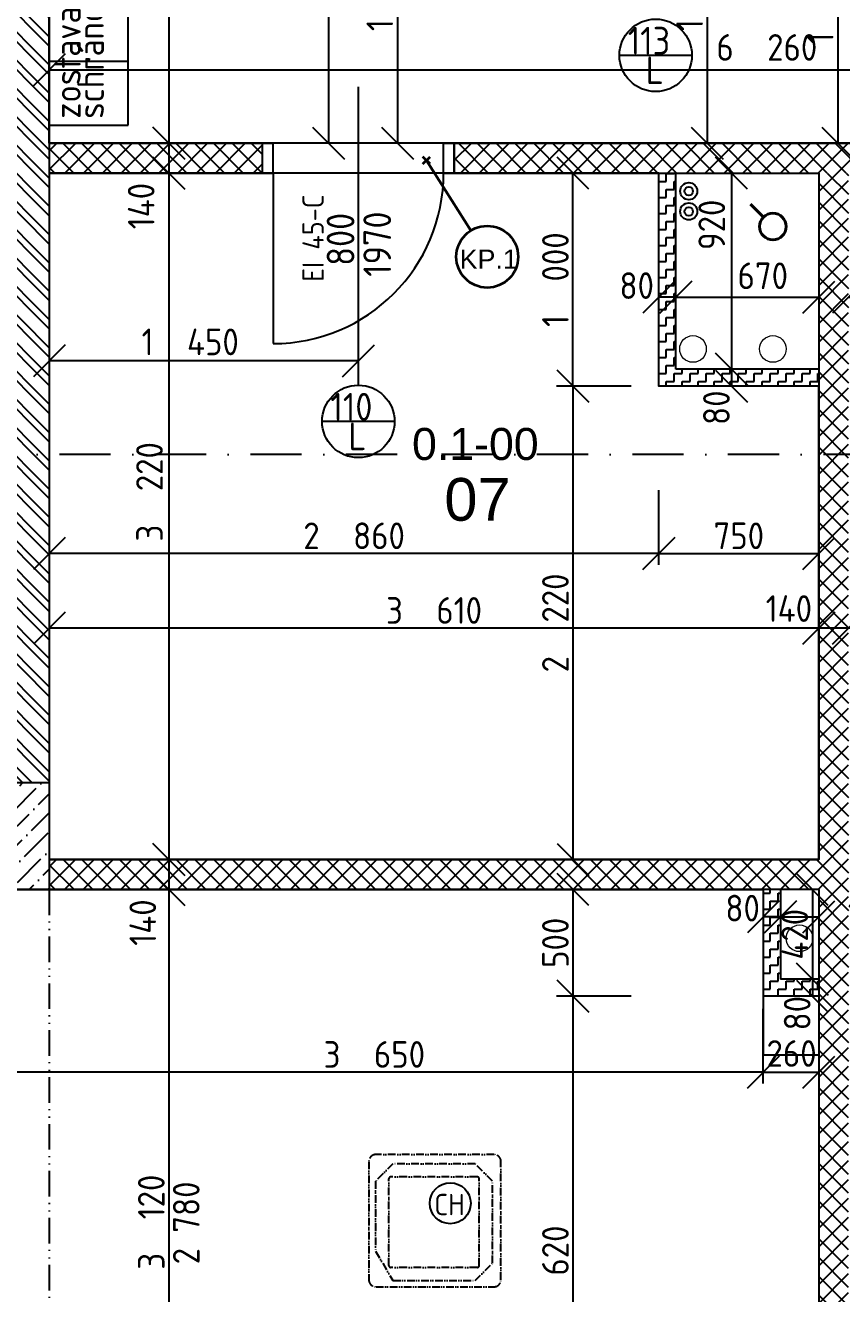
# Model space of a CAD drawing. Extents: x 4511820 to 5180432, y -1526536 to -944957.
# Drawn here: x 5020868 to 5024698, y -1428903 to -1422956 of the extents above; entities that cross this region are included whole.
import ezdxf

# ---------------------------------------------------------------- set-up
doc = ezdxf.new("R2010")
doc.units = 0
doc.header["$MEASUREMENT"] = 0
doc.linetypes.add('ACAD_ISO12W100', pattern=[22, 12, -3, 0.5, -3, 0.5, -3])
doc.linetypes.add('BODKOCIARKOVANA_3', pattern=[5.6, 3, -1.3, 0, -1.3])
doc.layers.get('0').update_dxf_attribs({"linetype": 'CONTINUOUS'})
doc.layers.get('Defpoints').update_dxf_attribs({"color": 61, "linetype": 'CONTINUOUS'})
for name, color, linetype in [('DVERE', 45, 'CONTINUOUS'), ('KÓTY', 4, 'CONTINUOUS'), ('MÚRY', 1, 'CONTINUOUS'), ('osi', 253, 'CONTINUOUS'), ('Plochy', 41, 'CONTINUOUS'), ('POPIS', 7, 'CONTINUOUS'), ('POZEMOK', 7, 'CONTINUOUS'), ('TENKÁ', 7, 'CONTINUOUS'), ('Z-Kúrenie', 101, 'CONTINUOUS'), ('ZZ-chladenie', 133, 'CONTINUOUS'), ('ŠRAFY', 82, 'CONTINUOUS')]:
    doc.layers.add(name, color=color, linetype=linetype)
for name, color, linetype, lineweight in [('preklady', 74, 'CONTINUOUS', 35), ('zz-kanal-daždová', 136, 'CONTINUOUS', 40), ('zz-kanal-splaskova', 37, 'CONTINUOUS', 18)]:
    doc.layers.add(name, color=color, linetype=linetype, lineweight=lineweight)
doc.styles.add('ARIAL', font='arial.ttf')
doc.styles.add('STYLE1', font='isocp.shx')
doc.dimstyles.new('STANDARD-50', dxfattribs={"dimtxt": 125, "dimasz": 150, "dimexe": 10, "dimexo": 200, "dimgap": 20, "dimtad": 1, "dimdsep": 46, "dimlunit": 6, "dimtxsty": 'STYLE1', "dimblk1": 'OBLIQUE', "dimblk2": 'OBLIQUE', "dimsah": 1, "dimcen": 2.5, "dimse1": 1, "dimse2": 1, "dimadec": 0, "dimazin": 0, "dimtfac": 1, "dimtmove": 1, "dimatfit": 3, "dimldrblk": 'OBLIQUE', "dimfxl": 1, "dimtolj": 1, "dimtzin": 0, "dimarcsym": 0})
pattern_1 = [(45, (584112, 0), (-44.1941738, 44.1941738), []), (135, (584112, 0), (-44.1941738, -44.1941738), [])]
pattern_2 = [(0, (0, 0), (37.5, 37.5), [37.5, -37.5]), (90, (37.5, 0), (-37.5, 37.5), [37.5, -37.5])]

# ---------------------------------------------------------------- blocks, each defined once
blk = doc.blocks.new('_OBLIQUE')
at = {"color": 0, "linetype": 'ByBlock'}
blk.add_line((-0.5, -0.5), (0.5, 0.5), dxfattribs=at)
blk = doc.blocks.new('*D21714')
at = {"layer": 'Defpoints', "color": 0}
for p in [(5024341, -1422128), (5024341, -1423508), (5024680.5, -1423508)]:
    blk.add_point(p, dxfattribs=at)
at = {"layer": 'KÓTY', "color": 0, "lineweight": -2}
blk.add_line((5024680.5, -1422128), (5024680.5, -1423508), dxfattribs=at)
at = {"layer": 'KÓTY', "color": 0, "linetype": 'ByBlock', "lineweight": -2, "xscale": 150, "yscale": 150, "zscale": 150}
for p, rotation in [((5024680.5, -1422128), 90), ((5024680.5, -1423508), 270)]:
    blk.add_blockref('_OBLIQUE', p, dxfattribs=dict(at, rotation=rotation))
at = {"layer": 'KÓTY', "color": 0, "insert": (5024598, -1422818), "char_height": 125, "attachment_point": 5, "rotation": 90, "style": 'STYLE1'}
blk.add_mtext('\\A1;1ﾠ380', dxfattribs=at)
blk = doc.blocks.new('*D21765')
at = {"layer": 'Defpoints', "color": 0}
for p in [(5024731, -1425781.9), (5024731, -1425781.9), (5026131, -1425781.9)]:
    blk.add_point(p, dxfattribs=at)
at = {"layer": 'KÓTY', "color": 0, "lineweight": -2}
blk.add_line((5026131, -1425781.9), (5024731, -1425781.9), dxfattribs=at)
at = {"layer": 'KÓTY', "color": 0, "linetype": 'ByBlock', "lineweight": -2, "xscale": 150, "yscale": 150, "zscale": 150, "rotation": 180}
blk.add_blockref('_OBLIQUE', (5024731, -1425781.9), dxfattribs=at)
at = {"layer": 'KÓTY', "color": 0, "linetype": 'ByBlock', "lineweight": -2, "xscale": 150, "yscale": 150, "zscale": 150}
blk.add_blockref('_OBLIQUE', (5026131, -1425781.9), dxfattribs=at)
at = {"layer": 'KÓTY', "color": 0, "insert": (5025766.4, -1425700.1), "char_height": 125, "attachment_point": 5, "style": 'STYLE1'}
blk.add_mtext('\\A1;1ﾠ400', dxfattribs=at)
blk = doc.blocks.new('*D21766')
at = {"layer": 'Defpoints', "color": 0}
for p in [(5024591, -1425758), (5024591, -1425781.9), (5024731, -1425781.9)]:
    blk.add_point(p, dxfattribs=at)
at = {"layer": 'KÓTY', "color": 0, "lineweight": -2}
blk.add_line((5024731, -1425781.9), (5024591, -1425781.9), dxfattribs=at)
at = {"layer": 'KÓTY', "color": 0, "linetype": 'ByBlock', "lineweight": -2, "xscale": 150, "yscale": 150, "zscale": 150, "rotation": 180}
blk.add_blockref('_OBLIQUE', (5024591, -1425781.9), dxfattribs=at)
at = {"layer": 'KÓTY', "color": 0, "linetype": 'ByBlock', "lineweight": -2, "xscale": 150, "yscale": 150, "zscale": 150}
blk.add_blockref('_OBLIQUE', (5024731, -1425781.9), dxfattribs=at)
at = {"layer": 'KÓTY', "color": 0, "insert": (5024451, -1425690.5), "char_height": 125, "attachment_point": 5, "style": 'STYLE1'}
blk.add_mtext('\\A1;140', dxfattribs=at)
blk = doc.blocks.new('*D21767')
at = {"layer": 'Defpoints', "color": 0}
for p in [(5020981, -1425758), (5024591, -1425758), (5020981, -1425781.9)]:
    blk.add_point(p, dxfattribs=at)
at = {"layer": 'KÓTY', "color": 0, "lineweight": -2}
blk.add_line((5024591, -1425781.9), (5020981, -1425781.9), dxfattribs=at)
at = {"layer": 'KÓTY', "color": 0, "linetype": 'ByBlock', "lineweight": -2, "xscale": 150, "yscale": 150, "zscale": 150, "rotation": 180}
blk.add_blockref('_OBLIQUE', (5020981, -1425781.9), dxfattribs=at)
at = {"layer": 'KÓTY', "color": 0, "linetype": 'ByBlock', "lineweight": -2, "xscale": 150, "yscale": 150, "zscale": 150}
blk.add_blockref('_OBLIQUE', (5024591, -1425781.9), dxfattribs=at)
at = {"layer": 'KÓTY', "color": 0, "insert": (5022786, -1425699.3), "char_height": 125, "attachment_point": 5, "style": 'STYLE1'}
blk.add_mtext('\\A1;3ﾠ610', dxfattribs=at)
blk = doc.blocks.new('*D21801')
at = {"layer": 'Defpoints', "color": 0}
for p in [(5020981, -1418508), (5020981, -1423508), (5021542, -1423508)]:
    blk.add_point(p, dxfattribs=at)
at = {"layer": 'KÓTY', "color": 0, "lineweight": -2}
blk.add_line((5021542, -1418508), (5021542, -1423508), dxfattribs=at)
at = {"layer": 'KÓTY', "color": 0, "linetype": 'ByBlock', "lineweight": -2, "xscale": 150, "yscale": 150, "zscale": 150}
for p, rotation in [((5021542, -1418508), 90), ((5021542, -1423508), 270)]:
    blk.add_blockref('_OBLIQUE', p, dxfattribs=dict(at, rotation=rotation))
at = {"layer": 'KÓTY', "color": 0, "insert": (5021450, -1421060), "char_height": 125, "attachment_point": 5, "rotation": 90, "style": 'STYLE1'}
blk.add_mtext('\\A1;5ﾠ000', dxfattribs=at)
blk = doc.blocks.new('*D21802')
at = {"layer": 'Defpoints', "color": 0}
for p in [(5020981, -1423508), (5020981, -1423648), (5021542, -1423648)]:
    blk.add_point(p, dxfattribs=at)
at = {"layer": 'KÓTY', "color": 0, "lineweight": -2}
blk.add_line((5021542, -1423508), (5021542, -1423648), dxfattribs=at)
at = {"layer": 'KÓTY', "color": 0, "linetype": 'ByBlock', "lineweight": -2, "xscale": 150, "yscale": 150, "zscale": 150}
for p, rotation in [((5021542, -1423508), 90), ((5021542, -1423648), 270)]:
    blk.add_blockref('_OBLIQUE', p, dxfattribs=dict(at, rotation=rotation))
at = {"layer": 'KÓTY', "color": 0, "insert": (5021412, -1423803), "char_height": 125, "attachment_point": 5, "rotation": 90, "style": 'STYLE1'}
blk.add_mtext('\\A1;140', dxfattribs=at)
blk = doc.blocks.new('*D21803')
at = {"layer": 'Defpoints', "color": 0}
for p in [(5020981, -1423648), (5020981, -1426868), (5021542, -1426868)]:
    blk.add_point(p, dxfattribs=at)
at = {"layer": 'KÓTY', "color": 0, "lineweight": -2}
blk.add_line((5021542, -1423648), (5021542, -1426868), dxfattribs=at)
at = {"layer": 'KÓTY', "color": 0, "linetype": 'ByBlock', "lineweight": -2, "xscale": 150, "yscale": 150, "zscale": 150}
for p, rotation in [((5021542, -1423648), 90), ((5021542, -1426868), 270)]:
    blk.add_blockref('_OBLIQUE', p, dxfattribs=dict(at, rotation=rotation))
at = {"layer": 'KÓTY', "color": 0, "insert": (5021451, -1425143), "char_height": 125, "attachment_point": 5, "rotation": 90, "style": 'STYLE1'}
blk.add_mtext('\\A1;3ﾠ220', dxfattribs=at)
blk = doc.blocks.new('*D21804')
at = {"layer": 'Defpoints', "color": 0}
for p in [(5020981, -1426868), (5020981, -1427008), (5021542, -1427008)]:
    blk.add_point(p, dxfattribs=at)
at = {"layer": 'KÓTY', "color": 0, "lineweight": -2}
blk.add_line((5021542, -1426868), (5021542, -1427008), dxfattribs=at)
at = {"layer": 'KÓTY', "color": 0, "linetype": 'ByBlock', "lineweight": -2, "xscale": 150, "yscale": 150, "zscale": 150}
for p, rotation in [((5021542, -1426868), 90), ((5021542, -1427008), 270)]:
    blk.add_blockref('_OBLIQUE', p, dxfattribs=dict(at, rotation=rotation))
at = {"layer": 'KÓTY', "color": 0, "insert": (5021419.5, -1427163), "char_height": 125, "attachment_point": 5, "rotation": 90, "style": 'STYLE1'}
blk.add_mtext('\\A1;140', dxfattribs=at)
blk = doc.blocks.new('*D21805')
at = {"layer": 'Defpoints', "color": 0}
for p in [(5020981, -1427008), (5020981, -1430128), (5021542, -1430128)]:
    blk.add_point(p, dxfattribs=at)
at = {"layer": 'KÓTY', "color": 0, "lineweight": -2}
blk.add_line((5021542, -1427008), (5021542, -1430128), dxfattribs=at)
at = {"layer": 'KÓTY', "color": 0, "linetype": 'ByBlock', "lineweight": -2, "xscale": 150, "yscale": 150, "zscale": 150}
for p, rotation in [((5021542, -1427008), 90), ((5021542, -1430128), 270)]:
    blk.add_blockref('_OBLIQUE', p, dxfattribs=dict(at, rotation=rotation))
at = {"layer": 'KÓTY', "color": 0, "insert": (5021459.5, -1428568), "char_height": 125, "attachment_point": 5, "rotation": 90, "style": 'STYLE1'}
blk.add_mtext('\\A1;3ﾠ120', dxfattribs=at)
blk = doc.blocks.new('*D21806')
at = {"layer": 'Defpoints', "color": 0}
for p in [(5020981, -1424340.9), (5022431, -1424340.9), (5020981, -1424529.5)]:
    blk.add_point(p, dxfattribs=at)
at = {"layer": 'KÓTY', "color": 0, "lineweight": -2}
blk.add_line((5022431, -1424529.5), (5020981, -1424529.5), dxfattribs=at)
at = {"layer": 'KÓTY', "color": 0, "linetype": 'ByBlock', "lineweight": -2, "xscale": 150, "yscale": 150, "zscale": 150, "rotation": 180}
blk.add_blockref('_OBLIQUE', (5020981, -1424529.5), dxfattribs=at)
at = {"layer": 'KÓTY', "color": 0, "linetype": 'ByBlock', "lineweight": -2, "xscale": 150, "yscale": 150, "zscale": 150}
blk.add_blockref('_OBLIQUE', (5022431, -1424529.5), dxfattribs=at)
at = {"layer": 'KÓTY', "color": 0, "insert": (5021642, -1424440), "char_height": 125, "attachment_point": 5, "style": 'STYLE1'}
blk.add_mtext('\\A1;1ﾠ450', dxfattribs=at)
blk = doc.blocks.new('*D21809')
at = {"layer": 'Defpoints', "color": 0}
for p in [(5022012, -1421643), (5022012, -1423508), (5022290.5, -1423508)]:
    blk.add_point(p, dxfattribs=at)
at = {"layer": 'KÓTY', "color": 0, "lineweight": -2}
blk.add_line((5022290.5, -1421643), (5022290.5, -1423508), dxfattribs=at)
at = {"layer": 'KÓTY', "color": 0, "linetype": 'ByBlock', "lineweight": -2, "xscale": 150, "yscale": 150, "zscale": 150}
for p, rotation in [((5022290.5, -1421643), 90), ((5022290.5, -1423508), 270)]:
    blk.add_blockref('_OBLIQUE', p, dxfattribs=dict(at, rotation=rotation))
at = {"layer": 'KÓTY', "color": 0, "insert": (5022207.9, -1422575.5), "char_height": 125, "attachment_point": 5, "rotation": 90, "style": 'STYLE1'}
blk.add_mtext('\\A1;1ﾠ865', dxfattribs=at)
blk = doc.blocks.new('*D21811')
at = {"layer": 'Defpoints', "color": 0}
for p in [(5022891, -1422008), (5022614, -1423508), (5022891, -1423508)]:
    blk.add_point(p, dxfattribs=at)
at = {"layer": 'KÓTY', "color": 0, "lineweight": -2}
blk.add_line((5022614, -1422008), (5022614, -1423508), dxfattribs=at)
at = {"layer": 'KÓTY', "color": 0, "linetype": 'ByBlock', "lineweight": -2, "xscale": 150, "yscale": 150, "zscale": 150}
for p, rotation in [((5022614, -1422008), 90), ((5022614, -1423508), 270)]:
    blk.add_blockref('_OBLIQUE', p, dxfattribs=dict(at, rotation=rotation))
at = {"layer": 'KÓTY', "color": 0, "insert": (5022531.5, -1422758), "char_height": 125, "attachment_point": 5, "rotation": 90, "style": 'STYLE1'}
blk.add_mtext('\\A1;1ﾠ500', dxfattribs=at)
blk = doc.blocks.new('*D21819')
at = {"layer": 'Defpoints', "color": 0}
for p in [(5027241, -1423164), (5020981, -1423508), (5027241, -1423508)]:
    blk.add_point(p, dxfattribs=at)
at = {"layer": 'KÓTY', "color": 0, "lineweight": -2}
blk.add_line((5020981, -1423164), (5027241, -1423164), dxfattribs=at)
at = {"layer": 'KÓTY', "color": 0, "linetype": 'ByBlock', "lineweight": -2, "xscale": 150, "yscale": 150, "zscale": 150, "rotation": 180}
blk.add_blockref('_OBLIQUE', (5020981, -1423164), dxfattribs=at)
at = {"layer": 'KÓTY', "color": 0, "linetype": 'ByBlock', "lineweight": -2, "xscale": 150, "yscale": 150, "zscale": 150}
blk.add_blockref('_OBLIQUE', (5027241, -1423164), dxfattribs=at)
at = {"layer": 'KÓTY', "color": 0, "insert": (5024347.5, -1423059), "char_height": 125, "attachment_point": 5, "style": 'STYLE1'}
blk.add_mtext('\\A1;6ﾠ260', dxfattribs=at)
blk = doc.blocks.new('*D42756')
at = {"layer": 'Defpoints', "color": 0}
for p in [(5024341, -1422008), (5024068, -1423508), (5024341, -1423508)]:
    blk.add_point(p, dxfattribs=at)
at = {"layer": 'KÓTY', "color": 0, "lineweight": -2}
blk.add_line((5024068, -1422008), (5024068, -1423508), dxfattribs=at)
at = {"layer": 'KÓTY', "color": 0, "linetype": 'ByBlock', "lineweight": -2, "xscale": 150, "yscale": 150, "zscale": 150}
for p, rotation in [((5024068, -1422008), 90), ((5024068, -1423508), 270)]:
    blk.add_blockref('_OBLIQUE', p, dxfattribs=dict(at, rotation=rotation))
at = {"layer": 'KÓTY', "color": 0, "insert": (5023985.5, -1422758), "char_height": 125, "attachment_point": 5, "rotation": 90, "style": 'STYLE1'}
blk.add_mtext('\\A1;1ﾠ500', dxfattribs=at)
blk = doc.blocks.new('*D42758')
at = {"layer": 'Defpoints', "color": 0}
for p in [(5023841, -1424648), (5024591, -1424648), (5024591, -1425431.9)]:
    blk.add_point(p, dxfattribs=at)
at = {"layer": 'KÓTY', "color": 0, "lineweight": -2}
blk.add_line((5023841, -1425431.9), (5024591, -1425431.9), dxfattribs=at)
at = {"layer": 'KÓTY', "color": 0, "linetype": 'ByBlock', "lineweight": -2, "xscale": 150, "yscale": 150, "zscale": 150, "rotation": 180}
blk.add_blockref('_OBLIQUE', (5023841, -1425431.9), dxfattribs=at)
at = {"layer": 'KÓTY', "color": 0, "linetype": 'ByBlock', "lineweight": -2, "xscale": 150, "yscale": 150, "zscale": 150}
blk.add_blockref('_OBLIQUE', (5024591, -1425431.9), dxfattribs=at)
at = {"layer": 'KÓTY', "color": 0, "insert": (5024216, -1425349.4), "char_height": 125, "attachment_point": 5, "style": 'STYLE1'}
blk.add_mtext('\\A1;750', dxfattribs=at)
blk = doc.blocks.new('*D42759')
at = {"layer": 'Defpoints', "color": 0}
for p in [(5020981, -1424648), (5023841, -1424648), (5020981, -1425431.9)]:
    blk.add_point(p, dxfattribs=at)
at = {"layer": 'KÓTY', "color": 0, "lineweight": -2}
blk.add_line((5023841, -1425431.9), (5020981, -1425431.9), dxfattribs=at)
at = {"layer": 'KÓTY', "color": 0, "linetype": 'ByBlock', "lineweight": -2, "xscale": 150, "yscale": 150, "zscale": 150, "rotation": 180}
blk.add_blockref('_OBLIQUE', (5020981, -1425431.9), dxfattribs=at)
at = {"layer": 'KÓTY', "color": 0, "linetype": 'ByBlock', "lineweight": -2, "xscale": 150, "yscale": 150, "zscale": 150}
blk.add_blockref('_OBLIQUE', (5023841, -1425431.9), dxfattribs=at)
at = {"layer": 'KÓTY', "color": 0, "insert": (5022411, -1425349.3), "char_height": 125, "attachment_point": 5, "style": 'STYLE1'}
blk.add_mtext('\\A1;2ﾠ860', dxfattribs=at)
blk = doc.blocks.new('*D42760')
at = {"layer": 'Defpoints', "color": 0}
for p in [(5023841, -1424648), (5023438, -1426868), (5023841, -1426868)]:
    blk.add_point(p, dxfattribs=at)
at = {"layer": 'KÓTY', "color": 0, "lineweight": -2}
blk.add_line((5023438, -1424648), (5023438, -1426868), dxfattribs=at)
at = {"layer": 'KÓTY', "color": 0, "linetype": 'ByBlock', "lineweight": -2, "xscale": 150, "yscale": 150, "zscale": 150}
for p, rotation in [((5023438, -1424648), 90), ((5023438, -1426868), 270)]:
    blk.add_blockref('_OBLIQUE', p, dxfattribs=dict(at, rotation=rotation))
at = {"layer": 'KÓTY', "color": 0, "insert": (5023355.5, -1425758), "char_height": 125, "attachment_point": 5, "rotation": 90, "style": 'STYLE1'}
blk.add_mtext('\\A1;2ﾠ220', dxfattribs=at)
blk = doc.blocks.new('*D42761')
at = {"layer": 'Defpoints', "color": 0}
for p in [(5023438, -1423648), (5023841, -1423648), (5023841, -1424648)]:
    blk.add_point(p, dxfattribs=at)
at = {"layer": 'KÓTY', "color": 0, "lineweight": -2}
blk.add_line((5023438, -1424648), (5023438, -1423648), dxfattribs=at)
at = {"layer": 'KÓTY', "color": 0, "linetype": 'ByBlock', "lineweight": -2, "xscale": 150, "yscale": 150, "zscale": 150}
for p, rotation in [((5023438, -1423648), 90), ((5023438, -1424648), 270)]:
    blk.add_blockref('_OBLIQUE', p, dxfattribs=dict(at, rotation=rotation))
at = {"layer": 'KÓTY', "color": 0, "insert": (5023355.5, -1424148), "char_height": 125, "attachment_point": 5, "rotation": 90, "style": 'STYLE1'}
blk.add_mtext('\\A1;1ﾠ000', dxfattribs=at)
blk = doc.blocks.new('*D42763')
at = {"layer": 'Defpoints', "color": 0}
for p in [(5024591, -1424230), (5023921, -1424568), (5024591, -1424568)]:
    blk.add_point(p, dxfattribs=at)
at = {"layer": 'KÓTY', "color": 0, "lineweight": -2}
blk.add_line((5023921, -1424230), (5024591, -1424230), dxfattribs=at)
at = {"layer": 'KÓTY', "color": 0, "linetype": 'ByBlock', "lineweight": -2, "xscale": 150, "yscale": 150, "zscale": 150, "rotation": 180}
blk.add_blockref('_OBLIQUE', (5023921, -1424230), dxfattribs=at)
at = {"layer": 'KÓTY', "color": 0, "linetype": 'ByBlock', "lineweight": -2, "xscale": 150, "yscale": 150, "zscale": 150}
blk.add_blockref('_OBLIQUE', (5024591, -1424230), dxfattribs=at)
at = {"layer": 'KÓTY', "color": 0, "insert": (5024328.5, -1424130), "char_height": 125, "attachment_point": 5, "style": 'STYLE1'}
blk.add_mtext('\\A1;670', dxfattribs=at)
blk = doc.blocks.new('*D42764')
at = {"layer": 'Defpoints', "color": 0}
for p in [(5023841, -1424230), (5023841, -1424230), (5023921, -1424230)]:
    blk.add_point(p, dxfattribs=at)
at = {"layer": 'KÓTY', "color": 0, "lineweight": -2}
blk.add_line((5023921, -1424230), (5023841, -1424230), dxfattribs=at)
at = {"layer": 'KÓTY', "color": 0, "linetype": 'ByBlock', "lineweight": -2, "xscale": 150, "yscale": 150, "zscale": 150, "rotation": 180}
blk.add_blockref('_OBLIQUE', (5023841, -1424230), dxfattribs=at)
at = {"layer": 'KÓTY', "color": 0, "linetype": 'ByBlock', "lineweight": -2, "xscale": 150, "yscale": 150, "zscale": 150}
blk.add_blockref('_OBLIQUE', (5023921, -1424230), dxfattribs=at)
at = {"layer": 'KÓTY', "color": 0, "insert": (5023737, -1424176), "char_height": 125, "attachment_point": 5, "style": 'STYLE1'}
blk.add_mtext('\\A1;80', dxfattribs=at)
blk = doc.blocks.new('*D42765')
at = {"layer": 'Defpoints', "color": 0}
for p in [(5023921, -1423648), (5023921, -1424568), (5024182, -1424568)]:
    blk.add_point(p, dxfattribs=at)
at = {"layer": 'KÓTY', "color": 0, "lineweight": -2}
blk.add_line((5024182, -1423648), (5024182, -1424568), dxfattribs=at)
at = {"layer": 'KÓTY', "color": 0, "linetype": 'ByBlock', "lineweight": -2, "xscale": 150, "yscale": 150, "zscale": 150}
for p, rotation in [((5024182, -1423648), 90), ((5024182, -1424568), 270)]:
    blk.add_blockref('_OBLIQUE', p, dxfattribs=dict(at, rotation=rotation))
at = {"layer": 'KÓTY', "color": 0, "insert": (5024089, -1423891), "char_height": 125, "attachment_point": 5, "rotation": 90, "style": 'STYLE1'}
blk.add_mtext('\\A1;920', dxfattribs=at)
blk = doc.blocks.new('*D42766')
at = {"layer": 'Defpoints', "color": 0}
for p in [(5023921, -1424568), (5023921, -1424648), (5024182, -1424648)]:
    blk.add_point(p, dxfattribs=at)
at = {"layer": 'KÓTY', "color": 0, "lineweight": -2}
blk.add_line((5024182, -1424568), (5024182, -1424648), dxfattribs=at)
at = {"layer": 'KÓTY', "color": 0, "linetype": 'ByBlock', "lineweight": -2, "xscale": 150, "yscale": 150, "zscale": 150}
for p, rotation in [((5024182, -1424568), 90), ((5024182, -1424648), 270)]:
    blk.add_blockref('_OBLIQUE', p, dxfattribs=dict(at, rotation=rotation))
at = {"layer": 'KÓTY', "color": 0, "insert": (5024111, -1424748.5), "char_height": 125, "attachment_point": 5, "rotation": 90, "style": 'STYLE1'}
blk.add_mtext('\\A1;80', dxfattribs=at)
blk = doc.blocks.new('*D42767')
at = {"layer": 'Defpoints', "color": 0}
for p in [(5024331, -1427289.5), (5024591, -1427289.5), (5024591, -1427864)]:
    blk.add_point(p, dxfattribs=at)
at = {"layer": 'KÓTY', "color": 0, "lineweight": -2}
blk.add_line((5024331, -1427864), (5024591, -1427864), dxfattribs=at)
at = {"layer": 'KÓTY', "color": 0, "linetype": 'ByBlock', "lineweight": -2, "xscale": 150, "yscale": 150, "zscale": 150, "rotation": 180}
blk.add_blockref('_OBLIQUE', (5024331, -1427864), dxfattribs=at)
at = {"layer": 'KÓTY', "color": 0, "linetype": 'ByBlock', "lineweight": -2, "xscale": 150, "yscale": 150, "zscale": 150}
blk.add_blockref('_OBLIQUE', (5024591, -1427864), dxfattribs=at)
at = {"layer": 'KÓTY', "color": 0, "insert": (5024463.5, -1427777), "char_height": 125, "attachment_point": 5, "style": 'STYLE1'}
blk.add_mtext('\\A1;260', dxfattribs=at)
blk = doc.blocks.new('*D42768')
at = {"layer": 'Defpoints', "color": 0}
for p in [(5020681, -1427864), (5020681, -1427864), (5024331, -1427864)]:
    blk.add_point(p, dxfattribs=at)
at = {"layer": 'KÓTY', "color": 0, "lineweight": -2}
blk.add_line((5024331, -1427864), (5020681, -1427864), dxfattribs=at)
at = {"layer": 'KÓTY', "color": 0, "linetype": 'ByBlock', "lineweight": -2, "xscale": 150, "yscale": 150, "zscale": 150, "rotation": 180}
blk.add_blockref('_OBLIQUE', (5020681, -1427864), dxfattribs=at)
at = {"layer": 'KÓTY', "color": 0, "linetype": 'ByBlock', "lineweight": -2, "xscale": 150, "yscale": 150, "zscale": 150}
blk.add_blockref('_OBLIQUE', (5024331, -1427864), dxfattribs=at)
at = {"layer": 'KÓTY', "color": 0, "insert": (5022506, -1427781.5), "char_height": 125, "attachment_point": 5, "style": 'STYLE1'}
blk.add_mtext('\\A1;3ﾠ650', dxfattribs=at)
blk = doc.blocks.new('*D42771')
at = {"layer": 'Defpoints', "color": 0}
for p in [(5024331, -1427008), (5023438, -1427508), (5024331, -1427508)]:
    blk.add_point(p, dxfattribs=at)
at = {"layer": 'KÓTY', "color": 0, "lineweight": -2}
blk.add_line((5023438, -1427008), (5023438, -1427508), dxfattribs=at)
at = {"layer": 'KÓTY', "color": 0, "linetype": 'ByBlock', "lineweight": -2, "xscale": 150, "yscale": 150, "zscale": 150}
for p, rotation in [((5023438, -1427008), 90), ((5023438, -1427508), 270)]:
    blk.add_blockref('_OBLIQUE', p, dxfattribs=dict(at, rotation=rotation))
at = {"layer": 'KÓTY', "color": 0, "insert": (5023355.5, -1427258), "char_height": 125, "attachment_point": 5, "rotation": 90, "style": 'STYLE1'}
blk.add_mtext('\\A1;500', dxfattribs=at)
blk = doc.blocks.new('*D42772')
at = {"layer": 'Defpoints', "color": 0}
for p in [(5024331, -1427508), (5023438, -1430128), (5024186, -1430128)]:
    blk.add_point(p, dxfattribs=at)
at = {"layer": 'KÓTY', "color": 0, "lineweight": -2}
blk.add_line((5023438, -1427508), (5023438, -1430128), dxfattribs=at)
at = {"layer": 'KÓTY', "color": 0, "linetype": 'ByBlock', "lineweight": -2, "xscale": 150, "yscale": 150, "zscale": 150}
for p, rotation in [((5023438, -1427508), 90), ((5023438, -1430128), 270)]:
    blk.add_blockref('_OBLIQUE', p, dxfattribs=dict(at, rotation=rotation))
at = {"layer": 'KÓTY', "color": 0, "insert": (5023355.5, -1428818), "char_height": 125, "attachment_point": 5, "rotation": 90, "style": 'STYLE1'}
blk.add_mtext('\\A1;2ﾠ620', dxfattribs=at)
blk = doc.blocks.new('*D42773')
at = {"layer": 'Defpoints', "color": 0}
for p in [(5024411, -1427008), (5024591, -1427008), (5024591, -1427136)]:
    blk.add_point(p, dxfattribs=at)
at = {"layer": 'KÓTY', "color": 0, "lineweight": -2}
blk.add_line((5024411, -1427136), (5024591, -1427136), dxfattribs=at)
at = {"layer": 'KÓTY', "color": 0, "linetype": 'ByBlock', "lineweight": -2, "xscale": 150, "yscale": 150, "zscale": 150, "rotation": 180}
blk.add_blockref('_OBLIQUE', (5024411, -1427136), dxfattribs=at)
at = {"layer": 'KÓTY', "color": 0, "linetype": 'ByBlock', "lineweight": -2, "xscale": 150, "yscale": 150, "zscale": 150}
blk.add_blockref('_OBLIQUE', (5024591, -1427136), dxfattribs=at)
at = {"layer": 'KÓTY', "color": 0, "insert": (5024836, -1427118.5), "char_height": 125, "attachment_point": 5, "style": 'STYLE1'}
blk.add_mtext('\\A1;180', dxfattribs=at)
blk = doc.blocks.new('*D42774')
at = {"layer": 'Defpoints', "color": 0}
for p in [(5024331, -1427008), (5024411, -1427008), (5024331, -1427136)]:
    blk.add_point(p, dxfattribs=at)
at = {"layer": 'KÓTY', "color": 0, "lineweight": -2}
blk.add_line((5024411, -1427136), (5024331, -1427136), dxfattribs=at)
at = {"layer": 'KÓTY', "color": 0, "linetype": 'ByBlock', "lineweight": -2, "xscale": 150, "yscale": 150, "zscale": 150, "rotation": 180}
blk.add_blockref('_OBLIQUE', (5024331, -1427136), dxfattribs=at)
at = {"layer": 'KÓTY', "color": 0, "linetype": 'ByBlock', "lineweight": -2, "xscale": 150, "yscale": 150, "zscale": 150}
blk.add_blockref('_OBLIQUE', (5024411, -1427136), dxfattribs=at)
at = {"layer": 'KÓTY', "color": 0, "insert": (5024234, -1427095.5), "char_height": 125, "attachment_point": 5, "style": 'STYLE1'}
blk.add_mtext('\\A1;80', dxfattribs=at)
blk = doc.blocks.new('*D42775')
at = {"layer": 'Defpoints', "color": 0}
for p in [(5024411, -1427008), (5024411, -1427428), (5024561, -1427428)]:
    blk.add_point(p, dxfattribs=at)
at = {"layer": 'KÓTY', "color": 0, "lineweight": -2}
blk.add_line((5024561, -1427008), (5024561, -1427428), dxfattribs=at)
at = {"layer": 'KÓTY', "color": 0, "linetype": 'ByBlock', "lineweight": -2, "xscale": 150, "yscale": 150, "zscale": 150}
for p, rotation in [((5024561, -1427008), 90), ((5024561, -1427428), 270)]:
    blk.add_blockref('_OBLIQUE', p, dxfattribs=dict(at, rotation=rotation))
at = {"layer": 'KÓTY', "color": 0, "insert": (5024478.5, -1427218), "char_height": 125, "attachment_point": 5, "rotation": 90, "style": 'STYLE1'}
blk.add_mtext('\\A1;420', dxfattribs=at)
blk = doc.blocks.new('*D42776')
at = {"layer": 'Defpoints', "color": 0}
for p in [(5024561, -1427428), (5024561, -1427508), (5024561, -1427508)]:
    blk.add_point(p, dxfattribs=at)
at = {"layer": 'KÓTY', "color": 0, "lineweight": -2}
blk.add_line((5024561, -1427428), (5024561, -1427508), dxfattribs=at)
at = {"layer": 'KÓTY', "color": 0, "linetype": 'ByBlock', "lineweight": -2, "xscale": 150, "yscale": 150, "zscale": 150}
for p, rotation in [((5024561, -1427428), 90), ((5024561, -1427508), 270)]:
    blk.add_blockref('_OBLIQUE', p, dxfattribs=dict(at, rotation=rotation))
at = {"layer": 'KÓTY', "color": 0, "insert": (5024490, -1427588), "char_height": 125, "attachment_point": 5, "rotation": 90, "style": 'STYLE1'}
blk.add_mtext('\\A1;80', dxfattribs=at)
blk = doc.blocks.new('*D47189')
at = {"layer": 'Defpoints', "color": 0}
for p in [(5024731, -1423648), (5025381, -1423648), (5025381, -1424230)]:
    blk.add_point(p, dxfattribs=at)
at = {"layer": 'KÓTY', "color": 0, "lineweight": -2}
blk.add_line((5024731, -1424230), (5025381, -1424230), dxfattribs=at)
at = {"layer": 'KÓTY', "color": 0, "linetype": 'ByBlock', "lineweight": -2, "xscale": 150, "yscale": 150, "zscale": 150, "rotation": 180}
blk.add_blockref('_OBLIQUE', (5024731, -1424230), dxfattribs=at)
at = {"layer": 'KÓTY', "color": 0, "linetype": 'ByBlock', "lineweight": -2, "xscale": 150, "yscale": 150, "zscale": 150}
blk.add_blockref('_OBLIQUE', (5025381, -1424230), dxfattribs=at)
at = {"layer": 'KÓTY', "color": 0, "insert": (5025056, -1424147.5), "char_height": 125, "attachment_point": 5, "style": 'STYLE1'}
blk.add_mtext('\\A1;650', dxfattribs=at)

msp = doc.modelspace()

# ---------------------------------------------------------------- hatches: boundary and pattern name
at = {"layer": 'ŠRAFY'}
h = msp.add_hatch(dxfattribs=at)
h.set_pattern_fill('ANSI32', color=256, scale=250, angle=90)
h.set_pattern_definition([(135, (-10132.71, -87677), (-66.2912607, -66.2912607), []), (135, (-10132.71, -87632.81), (-66.2912607, -66.2912607), [])])
h.paths.add_polyline_path([(5020981, -1423488.048), (5020981, -1421008.048), (5020981, -1420798.048), (5020981, -1418508.048), (5020681, -1418508.048), (5020681, -1421378.048), (5020681, -1421518.048), (5020681, -1425518.048), (5020681, -1425658.048), (5020681, -1426508.048), (5020981, -1426508.048), (5020981, -1423738.048)])
h = msp.add_hatch(dxfattribs=at)
h.set_pattern_fill('ANSI37', color=256, scale=500)
h.set_pattern_definition(pattern_1)
h.paths.add_polyline_path([(5020981, -1423533.048), (5020981, -1423648.048), (5021981, -1423648.048), (5021981, -1423508.048), (5020981, -1423508.048)])
h = msp.add_hatch(dxfattribs=at)
h.set_pattern_fill('ANSI37', color=256, scale=500)
h.set_pattern_definition(pattern_1)
h.paths.add_polyline_path([(5025381, -1423648.048), (5025381, -1423578.048), (5025381, -1423508.048), (5022881, -1423508.048), (5022881, -1423648.048), (5023591, -1423648.048), (5023671, -1423648.048), (5024591, -1423648.048), (5024731, -1423648.048)])
h = msp.add_hatch(dxfattribs=at)
h.set_pattern_fill('ANSI37', color=256, scale=500)
h.set_pattern_definition(pattern_1)
h.paths.add_polyline_path([(5024731, -1423648.048), (5024591, -1423648.048), (5024591, -1424158.048), (5024591, -1424238.048), (5024591, -1426868.048), (5020981, -1426868.048), (5020981, -1427008.048), (5024331, -1427008.048), (5024411, -1427008.048), (5024591, -1427008.048), (5024591, -1427703.048), (5024591, -1427783.048), (5024591, -1430128.048), (5024731, -1430128.048), (5024731, -1428828.048), (5024731, -1427018.048), (5024731, -1425378.048)])
at = {"layer": 'ŠRAFY', "ltscale": 0.25}
h = msp.add_hatch(dxfattribs=at)
h.set_pattern_fill('ZIGZAG', color=256, scale=300, style=0)
h.set_pattern_definition(pattern_2)
h.paths.add_polyline_path([(5024591, -1424648.048), (5024591, -1424568.048), (5023921, -1424568.048), (5023921, -1423648.048), (5023841, -1423648.048), (5023841, -1424648.048)])
at = {"layer": 'ŠRAFY'}
h = msp.add_hatch(dxfattribs=at)
h.set_pattern_fill('ANSI36', color=256, scale=500)
h.set_pattern_definition([(45, (590752, 0), (33.1456304, 121.533978), [156.25, -31.25, 0, -31.25])])
h.paths.add_polyline_path([(5020681, -1426508.048), (5020681, -1427008.048), (5020821, -1427008.048), (5020981, -1427008.048), (5020981, -1426508.048)])
at = {"layer": 'ŠRAFY', "ltscale": 0.25}
h = msp.add_hatch(dxfattribs=at)
h.set_pattern_fill('ZIGZAG', color=256, scale=300, style=0)
h.set_pattern_definition(pattern_2)
h.paths.add_polyline_path([(5024331, -1427508.048), (5024591, -1427508.048), (5024591, -1427428.048), (5024411, -1427428.048), (5024411, -1427008.048), (5024331, -1427008.048)])

# ---------------------------------------------------------------- linework, layer by layer
at = {"layer": 'DVERE', "ltscale": 0.25}
for p, q in [((5023656, -1423096.048), (5023996, -1423096.048)), ((5022431, -1424646.048), (5022431, -1423243.392)), ((5022601, -1424812.792), (5022261, -1424812.792))]:
    msp.add_line(p, q, dxfattribs=at)
at = {"layer": 'DVERE'}
for p, q in [((5022831, -1423508.048), (5022031, -1423508.048)), ((5022831, -1423648.048), (5022031, -1423648.048)), ((5022031, -1423648.048), (5022031, -1424448.048))]:
    msp.add_line(p, q, dxfattribs=at)
at = {"layer": 'DVERE', "ltscale": 0.25}
for centre in [(5023826, -1423096.048), (5022431, -1424812.792)]:
    msp.add_circle(centre, 170, dxfattribs=at)
at = {"layer": 'DVERE'}
msp.add_arc((5022031, -1423648.048), 800, 270, 0, dxfattribs=at)
at = {"layer": 'KÓTY'}
for p, q in [((5023710.5, -1424648.048), (5023360.5, -1424648.048)), ((5023841, -1425485.26), (5023841, -1425135.26)), ((5023710.5, -1427508.048), (5023360.5, -1427508.048)), ((5024331, -1427917.403), (5024331, -1427567.403))]:
    msp.add_line(p, q, dxfattribs=at)
at = {"layer": 'MÚRY'}
for p, q in [((5020981, -1418508.048), (5020981, -1423533.048)), ((5020981, -1423508.048), (5022031, -1423508.048)), ((5022031, -1423648.048), (5022031, -1423508.048)), ((5022831, -1423648.048), (5022831, -1423508.048)), ((5022831, -1423508.048), (5025381, -1423508.048)), ((5020981, -1423648.048), (5020981, -1426868.048)), ((5020981, -1423648.048), (5022031, -1423648.048)), ((5022831, -1423648.048), (5023841, -1423648.048)), ((5023841, -1424648.048), (5023841, -1423648.048)), ((5023921, -1424568.048), (5023921, -1423648.048)), ((5023921, -1423648.048), (5024591, -1423648.048)), ((5024591, -1423648.048), (5024591, -1424568.048)), ((5024591, -1424568.048), (5023921, -1424568.048)), ((5024591, -1424648.048), (5023841, -1424648.048)), ((5024591, -1424648.048), (5024591, -1426868.048)), ((5024591, -1426868.048), (5020981, -1426868.048)), ((5024331, -1427008.048), (5020681, -1427008.048)), ((5024331, -1427008.048), (5024331, -1427508.048)), ((5024591, -1427008.048), (5024411, -1427008.048)), ((5024411, -1427008.048), (5024411, -1427428.048)), ((5024591, -1427008.048), (5024591, -1427428.048)), ((5024591, -1427428.048), (5024411, -1427428.048)), ((5024591, -1427508.048), (5024331, -1427508.048)), ((5024591, -1427508.048), (5024591, -1430128.048))]:
    msp.add_line(p, q, dxfattribs=at)
at = {"layer": 'osi', "linetype": 'BODKOCIARKOVANA_3', "ltscale": 80}
msp.add_line((5041881, -1424968.048), (4978211, -1424968.048), dxfattribs=at)
at = {"layer": 'Plochy'}
for points in [[(5020981, -1423508.048), (5020981, -1418508.048), (5022891, -1418508.048), (5022891, -1422008.048), (5024341, -1422008.048), (5024341, -1422128.048), (5025441, -1422128.048), (5025641, -1422128.048), (5025641, -1420458.048), (5027241, -1420458.048), (5027241, -1423508.048)], [(5020981, -1423648.048), (5020981, -1426868.048), (5024591, -1426868.048), (5024591, -1424648.048), (5023841, -1424648.048), (5023841, -1423648.048)], [(5014341, -1425658.048), (5020681, -1425658.048), (5020681, -1427008.048), (5024331, -1427008.048), (5024331, -1427783.048), (5024591, -1427783.048), (5024591, -1430128.048), (5020681, -1430128.048), (5020681, -1431428.048), (5014181, -1431428.048), (5014181, -1427008.048), (5014341, -1427008.048)]]:
    msp.add_lwpolyline(points, close=True, dxfattribs=at)
at = {"layer": 'POZEMOK'}
for p, q in [((5021351, -1423123.048), (5021351, -1422823.048)), ((5020981, -1423123.048), (5021351, -1423123.048)), ((5020981, -1423123.048), (5021351, -1423123.048)), ((5021351, -1423423.048), (5021351, -1423123.048)), ((5020981, -1423423.048), (5021351, -1423423.048))]:
    msp.add_line(p, q, dxfattribs=at)
at = {"layer": 'preklady'}
for p, q in [((5022733.882, -1423605.616), (5022767.116, -1423572.382)), ((5022767.117, -1423605.617), (5022733.883, -1423572.383)), ((5022750.5, -1423589), (5022958.145, -1423918.214))]:
    msp.add_line(p, q, dxfattribs=at)
at = {"layer": 'preklady', "ltscale": 0.25}
msp.add_circle((5023035.5, -1424040.857), 145, dxfattribs=at)
at = {"layer": 'TENKÁ'}
for p, q in [((5020981, -1423508.048), (5020981, -1423648.048)), ((5021981, -1423648.048), (5021981, -1423508.048)), ((5022881, -1423648.048), (5022881, -1423508.048)), ((5023841, -1423648.048), (5023921, -1423648.048)), ((5024591, -1424568.048), (5024591, -1424648.048)), ((5020981, -1426508.048), (5020681, -1426508.048)), ((5020981, -1426868.048), (5020981, -1427008.048)), ((5024411, -1427008.048), (5024331, -1427008.048)), ((5024591, -1427428.048), (5024591, -1427508.048))]:
    msp.add_line(p, q, dxfattribs=at)
at = {"layer": 'TENKÁ', "ltscale": 0.25}
msp.add_line((5022881, -1423508.048), (5022881, -1423648.048), dxfattribs=at)
at = {"layer": 'TENKÁ', "linetype": 'ACAD_ISO12W100', "ltscale": 10}
msp.add_line((5020981, -1427008.048), (5020981, -1430128.048), dxfattribs=at)
at = {"layer": 'Z-Kúrenie'}
for centre, radius in [((5023981, -1423733.048), 40), ((5023981, -1423733.048), 40), ((5023981, -1423733.048), 20), ((5023981, -1423733.048), 20), ((5023981, -1423828.048), 40), ((5023981, -1423828.048), 40), ((5023981, -1423828.048), 20), ((5023981, -1423828.048), 20)]:
    msp.add_circle(centre, radius, dxfattribs=at)
at = {"layer": 'ZZ-chladenie', "linetype": 'ACAD_ISO12W100', "ltscale": 3}
for p, q in [((5022573.895, -1428771.223), (5022573.895, -1428364.874)), ((5022989.175, -1428355.943), (5022582.825, -1428355.943)), ((5022989.175, -1428355.943), (5022582.825, -1428355.943)), ((5022998.105, -1428771.223), (5022998.105, -1428364.874)), ((5022998.105, -1428771.223), (5022998.105, -1428364.874)), ((5022989.175, -1428780.153), (5022582.825, -1428780.153)), ((5022989.175, -1428780.153), (5022582.825, -1428780.153))]:
    msp.add_line(p, q, dxfattribs=at)
msp.add_lwpolyline([(5022480.128, -1428283.601), (5022480.128, -1428838.337, 0.41421356), (5022512.76, -1428870.969), (5023067.496, -1428870.969, 0.41421356), (5023100.128, -1428838.337), (5023100.128, -1428283.601, 0.41421356), (5023067.496, -1428250.969), (5022512.76, -1428250.969, 0.41421356)], format="xyb", close=True, dxfattribs=at)
msp.add_lwpolyline([(5022511.895, -1428375.522), (5022511.895, -1428703.941), (5022593.474, -1428842.153), (5022978.526, -1428842.153), (5023060.105, -1428760.575), (5023060.105, -1428375.522), (5022978.526, -1428293.943), (5022593.474, -1428293.943)], close=True, dxfattribs=at)
at = {"layer": 'ZZ-chladenie'}
msp.add_circle((5022862.196, -1428479.287), 96, dxfattribs=at)
at = {"layer": 'ZZ-chladenie', "linetype": 'ACAD_ISO12W100', "ltscale": 3}
for centre, start, end in [((5022582.825, -1428364.874), 90, 180), ((5022582.825, -1428364.874), 90, 180), ((5022989.175, -1428364.874), 0, 90), ((5022989.175, -1428364.874), 0, 90), ((5022582.825, -1428771.223), 180, 270), ((5022582.825, -1428771.223), 180, 270), ((5022989.175, -1428771.223), 270, 0), ((5022989.175, -1428771.223), 270, 0)]:
    msp.add_arc(centre, 8.931, start, end, dxfattribs=at)
at = {"layer": 'zz-kanal-daždová'}
msp.add_line((5024331.806, -1423854.854), (5024271.575, -1423794.623), dxfattribs=at)
msp.add_circle((5024376, -1423899.048), 62.5, dxfattribs=at)
at = {"layer": 'zz-kanal-splaskova'}
for centre in [(5024001, -1424473.048), (5024376, -1424473.048), (5024501, -1427236.951)]:
    msp.add_circle(centre, 62.5, dxfattribs=at)

# ---------------------------------------------------------------- texts
at = {"layer": 'DVERE', "ltscale": 0.25, "style": 'STYLE1'}
for s, p in [('113', (5023694.97, -1423092.548)), ('L', (5023779.47, -1423231.185)), ('110', (5022299.97, -1424809.292)), ('L', (5022384.47, -1424947.929))]:
    msp.add_text(s, height=130, dxfattribs=at).set_placement(p)
at = {"layer": 'KÓTY', "insert": (5021623.457, -1428571.548), "char_height": 125, "attachment_point": 5, "rotation": 90, "style": 'STYLE1'}
msp.add_mtext('\\A1;2 780', dxfattribs=at)
at = {"layer": 'POPIS', "lineweight": 40, "ltscale": 0.25, "style": 'ARIAL'}
for s, height, p in [('0.1-00', 150, (5022682.769, -1424993.627)), ('07', 200, (5022834.38, -1425278.467))]:
    msp.add_text(s, height=height, dxfattribs=at).set_placement(p)
at = {"layer": 'POZEMOK', "linetype": 'Continuous', "style": 'STYLE1'}
for s, p in [('schránok 20ks', (5021237.23, -1423393.721)), ('zostava', (5021128.23, -1423393.721))]:
    msp.add_text(s, height=125, rotation=90, dxfattribs=at).set_placement(p)
at = {"layer": 'preklady', "linetype": 'Continuous', "lineweight": 20, "style": 'ARIAL'}
msp.add_text('KP.1', height=90, dxfattribs=at).set_placement((5022906.236, -1424097.113))
at = {"layer": 'TENKÁ', "linetype": 'Continuous', "style": 'STYLE1'}
for s, height, p in [('EI 45-C', 100, (5022268.513, -1424158.064)), ('800', 130, (5022412.417, -1424082.963)), ('1970', 130, (5022584.524, -1424134.737))]:
    msp.add_text(s, height=height, rotation=90, dxfattribs=at).set_placement(p)
at = {"layer": 'ZZ-chladenie', "style": 'STYLE1'}
msp.add_text('CH', height=100, dxfattribs=at).set_placement((5022787.569, -1428535.486))

# ---------------------------------------------------------------- dimensions: what is measured, and where the dimension line sits
at = {"layer": 'KÓTY'}
for base, p1, p2, picture, middle in [((5021542, -1423508.048), (5020981, -1418508.048), (5020981, -1423508.048), '*D21801', (5021532.5, -1421060)), ((5021542, -1423648.048), (5020981, -1423508.048), (5020981, -1423648.048), '*D21802', (5021494.5, -1423803)), ((5021542, -1426868.048), (5020981, -1423648.048), (5020981, -1426868.048), '*D21803', (5021533.5, -1425143)), ((5024182, -1424568.048), (5023921, -1423648.048), (5023921, -1424568.048), '*D42765', (5024171.5, -1423891)), ((5024182, -1424648.048), (5023921, -1424568.048), (5023921, -1424648.048), '*D42766', (5024193.5, -1424748.5)), ((5021542, -1427008.048), (5020981, -1426868.048), (5020981, -1427008.048), '*D21804', (5021502, -1427163)), ((5024561, -1427508.048), (5024561, -1427428.048), (5024561, -1427508.048), '*D42776', (5024572.5, -1427588))]:
    dim = msp.add_linear_dim(base=base, p1=p1, p2=p2, angle=90, dimstyle='STANDARD-50', override={"dimtxsty": 'STYLE1', "dimldrblk": 'OBLIQUE'}, dxfattribs=at)
    dim.commit()
    dim.dimension.update_dxf_attribs({"geometry": picture, "text_midpoint": middle, "dimtype": 160})
for base, p1, p2, picture, middle in [((5022290.469, -1423508.048), (5022011.969, -1421643.048), (5022011.969, -1423508.048), '*D21809', (5022207.926, -1422575.548)), ((5022614, -1423508.048), (5022891, -1422008.048), (5022891, -1423508.048), '*D21811', (5022531.457, -1422758.048)), ((5024068, -1423508.048), (5024341, -1422008.048), (5024341, -1423508.048), '*D42756', (5023985.457, -1422758.048)), ((5024680.5, -1423508.048), (5024341, -1422128.048), (5024341, -1423508.048), '*D21714', (5024597.957, -1422818.048)), ((5023438, -1423648.048), (5023841, -1424648.048), (5023841, -1423648.048), '*D42761', (5023355.457, -1424148.048)), ((5023438, -1426868.048), (5023841, -1424648.048), (5023841, -1426868.048), '*D42760', (5023355.457, -1425758.048)), ((5021542, -1430128.048), (5020981, -1427008.048), (5020981, -1430128.048), '*D21805', (5021459.457, -1428568.048)), ((5023438, -1427508.048), (5024331, -1427008.048), (5024331, -1427508.048), '*D42771', (5023355.5, -1427258.048)), ((5024561, -1427428.048), (5024411, -1427008.048), (5024411, -1427428.048), '*D42775', (5024478.5, -1427218.048)), ((5023438, -1430128.048), (5024331, -1427508.048), (5024186, -1430128.048), '*D42772', (5023355.457, -1428818.048))]:
    dim = msp.add_linear_dim(base=base, p1=p1, p2=p2, angle=90, dimstyle='STANDARD-50', override={"dimtxsty": 'STYLE1', "dimldrblk": 'OBLIQUE'}, dxfattribs=at)
    dim.commit()
    dim.dimension.update_dxf_attribs({"geometry": picture, "text_midpoint": middle})
for base, p1, p2, picture, middle in [((5027241, -1423164), (5020981, -1423508.048), (5027241, -1423508.048), '*D21819', (5024347.5, -1423141.5)), ((5024591, -1424230), (5023921, -1424568.048), (5024591, -1424568.048), '*D42763', (5024328.5, -1424212.5)), ((5023841, -1424230), (5023921, -1424230), (5023841, -1424230), '*D42764', (5023737, -1424258.5)), ((5020981, -1424529.5), (5022431, -1424340.869), (5020981, -1424340.869), '*D21806', (5021642, -1424522.5)), ((5024591, -1425781.857), (5024731, -1425781.857), (5024591, -1425758.048), '*D21766', (5024451, -1425773)), ((5024731, -1425781.857), (5026131, -1425781.857), (5024731, -1425781.857), '*D21765', (5025766.423, -1425782.683)), ((5024331, -1427136), (5024411, -1427008.048), (5024331, -1427008.048), '*D42774', (5024234, -1427178)), ((5024591, -1427136), (5024411, -1427008.048), (5024591, -1427008.048), '*D42773', (5024836, -1427201)), ((5024591, -1427864), (5024331, -1427289.548), (5024591, -1427289.548), '*D42767', (5024463.5, -1427859.5))]:
    dim = msp.add_linear_dim(base=base, p1=p1, p2=p2, dimstyle='STANDARD-50', override={"dimtxsty": 'STYLE1', "dimldrblk": 'OBLIQUE'}, dxfattribs=at)
    dim.commit()
    dim.dimension.update_dxf_attribs({"geometry": picture, "text_midpoint": middle, "dimtype": 160})
for base, p1, p2, picture, middle in [((5025381, -1424230), (5024731, -1423648.048), (5025381, -1423648.048), '*D47189', (5025056, -1424147.5)), ((5020981, -1425431.857), (5023841, -1424648.048), (5020981, -1424648.048), '*D42759', (5022411, -1425349.314)), ((5024591, -1425431.857), (5023841, -1424648.048), (5024591, -1424648.048), '*D42758', (5024216, -1425349.357)), ((5020981, -1425781.857), (5024591, -1425758.048), (5020981, -1425758.048), '*D21767', (5022786, -1425699.314)), ((5020681, -1427864), (5024331, -1427864), (5020681, -1427864), '*D42768', (5022506, -1427781.457))]:
    dim = msp.add_linear_dim(base=base, p1=p1, p2=p2, dimstyle='STANDARD-50', override={"dimtxsty": 'STYLE1', "dimldrblk": 'OBLIQUE'}, dxfattribs=at)
    dim.commit()
    dim.dimension.update_dxf_attribs({"geometry": picture, "text_midpoint": middle})

doc.saveas('drawing.dxf')
